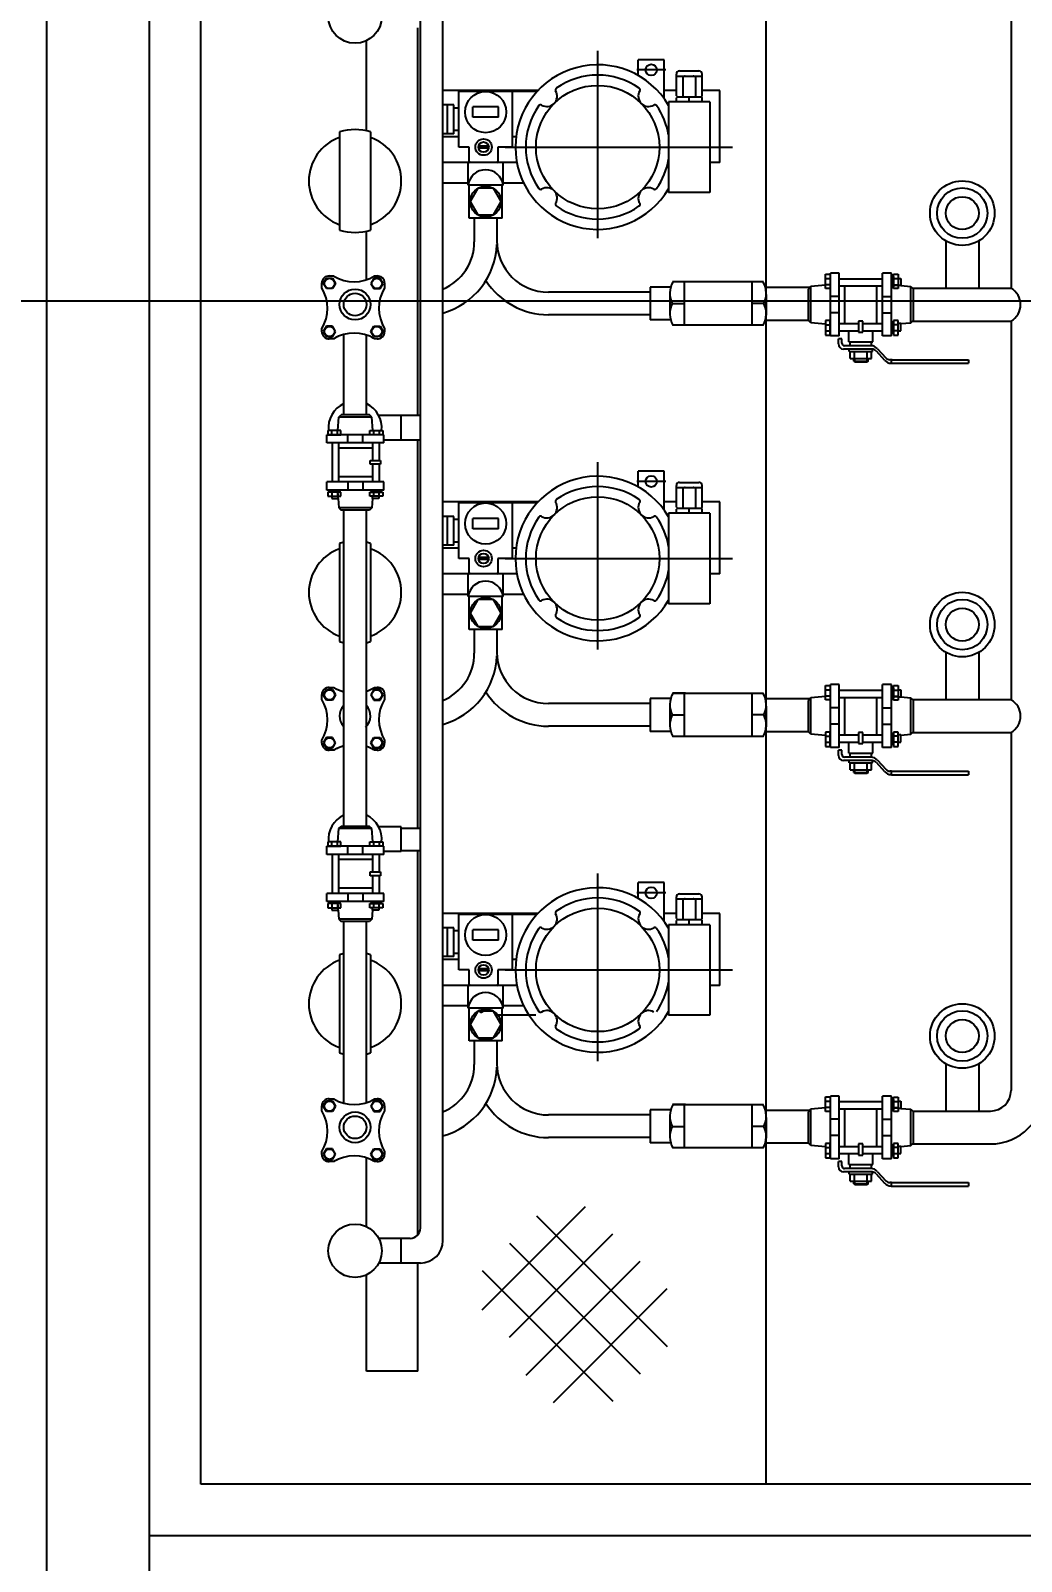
# Model space of a CAD drawing. Extents: x -59142 to 322364, y -122476 to 91021.
# Drawn here: x -13850 to -12886, y 66147 to 67635 of the extents above; entities that cross this region are included whole.
import ezdxf

# ---------------------------------------------------------------- set-up
doc = ezdxf.new("R2010")
doc.units = 0
doc.header["$LTSCALE"] = 1000
doc.header["$MEASUREMENT"] = 0
doc.linetypes.add('DOTE', pattern=[2.42, 2, -0.2, 0.02, -0.2])
doc.layers.add('DOTE', color=1, linetype='DOTE')
doc.layers.add('EQUIPMENT', color=171, linetype='Continuous')
doc.styles.get("Standard").update_dxf_attribs({"font": 'gbenor.shx', "bigfont": 'gbcbig.shx'})
doc.dimstyles.get("Standard").update_dxf_attribs({"dimscale": 100, "dimtxt": 3.5, "dimasz": 1, "dimexe": 2.5, "dimexo": 3, "dimgap": 1.5, "dimtad": 1, "dimdec": 0, "dimzin": 0, "dimdsep": 46, "dimtxsty": 'Standard', "dimblk": 'ARCHTICK', "dimcen": 0.09, "dimadec": 0, "dimazin": 0, "dimtfac": 1, "dimtdec": 0, "dimtix": 1, "dimtmove": 2, "dimatfit": 3, "dimfxl": 1, "dimtolj": 1, "dimtzin": 0, "dimarcsym": 0})

# ---------------------------------------------------------------- blocks, each defined once
blk = doc.blocks.new('A$C057769C0')
at = {"layer": 'EQUIPMENT', "linetype": 'Continuous'}
for p, q in [((6950, 1299.5), (6950, 9599.5)), ((7550, 5849.5), (7550, 9549.5)), ((7000, 5849.5), (7000, 8799.5)), ((7235.5, 6086.5), (7235.5, 8066.5)), ((7213.5, 6098.5), (7213.5, 8054.5)), ((7211, 6888.5), (7211, 7265.5)), ((7161, 7165.3), (7161, 7253)), ((7135, 7164.2), (7135, 7068.8)), ((7165, 7164.2), (7165, 7068.8)), ((7266, 7080.5), (7266, 7057.5)), ((7288, 7080.5), (7288, 7057.5)), ((7161, 7020.6), (7161, 7067.7)), ((7724.6, 7058.2), (7724.6, 7012.3)), ((7756.6, 7058.2), (7756.6, 7012.3)), ((7456.9, 7013.4), (7436.9, 7013.4)), ((7436.9, 7013.4), (7436.9, 6981.4)), ((7692.4, 7012.3), (7788, 7012.3)), ((7436.9, 7008.5), (7338, 7008.5)), ((7436.9, 6986.5), (7338, 6986.5)), ((7456.9, 6981.4), (7436.9, 6981.4)), ((7692.4, 6980.3), (7788, 6980.3)), ((7139, 6889.1), (7139, 6967.3)), ((7161, 6889.1), (7161, 6966.8)), ((7213.5, 6888.5), (7173.1, 6888.5)), ((7195, 6864.5), (7195, 6888.5)), ((7213.5, 6864.5), (7177.9, 6864.5)), ((7211, 6487.5), (7211, 6864.5)), ((7164.2, 6796.6), (7136.6, 6796.6)), ((7139, 6489.1), (7139, 6796.6)), ((7161, 6489.1), (7161, 6796.6)), ((7135, 6764.2), (7135, 6668.8)), ((7165, 6764.2), (7165, 6668.8)), ((7266, 6680.5), (7266, 6657.5)), ((7288, 6680.5), (7288, 6657.5)), ((7724.6, 6658.2), (7724.6, 6612.3)), ((7756.6, 6658.2), (7756.6, 6612.3)), ((7436.9, 6608.5), (7338, 6608.5)), ((7456.9, 6613.4), (7436.9, 6613.4)), ((7436.9, 6613.4), (7436.9, 6581.4)), ((7692.4, 6612.3), (7788, 6612.3)), ((7436.9, 6586.5), (7338, 6586.5)), ((7456.9, 6581.4), (7436.9, 6581.4)), ((7692.4, 6580.3), (7788, 6580.3)), ((7195, 6488.5), (7173.1, 6488.5)), ((7195, 6464.5), (7195, 6488.5)), ((7195, 6487.5), (7213.5, 6487.5)), ((7195, 6464.5), (7177.9, 6464.5)), ((7195, 6465.5), (7213.5, 6465.5)), ((7211, 6091.9), (7211, 6465.5)), ((7164.2, 6396.6), (7136.6, 6396.6)), ((7139, 6220.1), (7139, 6396.6)), ((7161, 6220.6), (7161, 6396.6)), ((7135, 6364.2), (7135, 6268.8)), ((7165, 6364.2), (7165, 6268.8)), ((7495, 6305.5), (7455, 6305.5)), ((7266, 6280.5), (7266, 6257.5)), ((7288, 6280.5), (7288, 6257.5)), ((7724.6, 6258.2), (7724.6, 6212.3)), ((7756.6, 6258.2), (7756.6, 6212.3)), ((7436.9, 6208.5), (7338, 6208.5)), ((7456.9, 6213.4), (7436.9, 6213.4)), ((7436.9, 6213.4), (7436.9, 6181.4)), ((7692.4, 6212.3), (7768, 6212.3)), ((7436.9, 6186.5), (7338, 6186.5)), ((7456.9, 6181.4), (7436.9, 6181.4)), ((7692.4, 6180.3), (7768, 6180.3)), ((7161, 6100.1), (7161, 6166.8)), ((7203.5, 6088.5), (7173.1, 6088.5)), ((7195, 6064.5), (7195, 6088.5)), ((7213.5, 6064.5), (7173.1, 6064.5)), ((7211, 5959.5), (7211, 6064.5)), ((7161, 5959.5), (7161, 6053)), ((7211, 5959.5), (7161, 5959.5)), ((9100, 5849.5), (7000, 5849.5)), ((6950, 5799.5), (9850, 5799.5))]:
    blk.add_line(p, q, dxfattribs=at)
at = {"layer": 'EQUIPMENT'}
for p, q in [((7788, 7279.9), (7788, 7012.3)), ((7425.5, 7219.1), (7425.5, 7234.5)), ((7450.5, 7234.5), (7425.5, 7234.5)), ((7450.5, 7196.8), (7450.5, 7234.5)), ((7452.3, 7224.5), (7424, 7224.5)), ((7462.5, 7199.5), (7462.5, 7220.5)), ((7462.5, 7218.5), (7487.5, 7218.5)), ((7465.5, 7223.5), (7484.5, 7223.5)), ((7468.7, 7218.5), (7468.7, 7198.5)), ((7481.2, 7218.5), (7481.2, 7198.5)), ((7487.5, 7199.5), (7487.5, 7220.5)), ((7327.9, 7204.5), (7235.5, 7204.5)), ((7327, 7203.5), (7251, 7203.5)), ((7251, 7149.5), (7251, 7203.5)), ((7303, 7149.5), (7303, 7203.5)), ((7462.5, 7204.5), (7450.5, 7204.5)), ((7504.9, 7204.5), (7487.5, 7204.5)), ((7504.9, 7134.5), (7504.9, 7204.5)), ((7246, 7190.5), (7235.5, 7190.5)), ((7240, 7162.5), (7240, 7190.5)), ((7246, 7162.5), (7246, 7190.5)), ((7264.5, 7178.5), (7264.5, 7188.5)), ((7289.5, 7188.5), (7264.5, 7188.5)), ((7289.5, 7178.5), (7289.5, 7188.5)), ((7495, 7193.5), (7455, 7193.5)), ((7455, 7193.5), (7455, 7105.5)), ((7462.5, 7199.5), (7463.5, 7198.5)), ((7463.5, 7198.5), (7462.5, 7197.5)), ((7462.5, 7193.5), (7462.5, 7197.5)), ((7463.5, 7198.5), (7486.5, 7198.5)), ((7475, 7193.5), (7475, 7198.5)), ((7487.5, 7199.5), (7486.5, 7198.5)), ((7486.5, 7198.5), (7487.5, 7197.5)), ((7487.5, 7193.5), (7487.5, 7197.5)), ((7495, 7193.5), (7495, 7105.5)), ((7251, 7187.5), (7246, 7187.5)), ((7289.5, 7178.5), (7264.5, 7178.5)), ((7246, 7162.5), (7235.5, 7162.5)), ((7251, 7159.5), (7235.5, 7159.5)), ((7251, 7165.5), (7246, 7165.5)), ((7306.6, 7159.5), (7303, 7159.5)), ((7261, 7149.5), (7251, 7149.5)), ((7261, 7135.5), (7261, 7149.5)), ((7280, 7150.5), (7270, 7150.5)), ((7280, 7148.5), (7270, 7148.5)), ((7303, 7149.5), (7289, 7149.5)), ((7289, 7149.5), (7289, 7135.5)), ((7307.4, 7134.5), (7235.5, 7134.5)), ((7260, 7112.5), (7260, 7134.5)), ((7294, 7112.5), (7294, 7134.5)), ((7504.9, 7134.5), (7495, 7134.5)), ((7260, 7114.5), (7235.5, 7114.5)), ((7314.1, 7114.5), (7294, 7114.5)), ((7294, 7112.5), (7260, 7112.5)), ((7261, 7080.5), (7261, 7112.5)), ((7269.5, 7109.5), (7262, 7096.5)), ((7284.5, 7109.5), (7269.5, 7109.5)), ((7292, 7096.5), (7284.5, 7109.5)), ((7293, 7080.5), (7293, 7112.5)), ((7495, 7105.5), (7455, 7105.5)), ((7262, 7096.5), (7269.5, 7083.5)), ((7284.5, 7083.5), (7292, 7096.5)), ((7293, 7080.5), (7261, 7080.5)), ((7269.5, 7083.5), (7284.5, 7083.5)), ((7117.7, 7012.5), (7117.7, 7017.4)), ((7119.1, 7017), (7122.1, 7022.2)), ((7122.1, 7011.9), (7119.1, 7017)), ((7122.1, 7022.2), (7128, 7022.2)), ((7128, 7011.9), (7122.1, 7011.9)), ((7124.1, 7024.2), (7129.4, 7024.2)), ((7128, 7022.2), (7131, 7017)), ((7131, 7017), (7128, 7011.9)), ((7168.4, 7022.2), (7165.4, 7017)), ((7165.4, 7017), (7168.4, 7011.9)), ((7174.3, 7022.2), (7168.4, 7022.2)), ((7168.4, 7011.9), (7174.3, 7011.9)), ((7168.8, 7024.2), (7172.3, 7024.2)), ((7177.3, 7017), (7174.3, 7022.2)), ((7174.3, 7011.9), (7177.3, 7017)), ((7178.7, 7017.4), (7178.7, 7012.5)), ((7788, 6980.3), (7788, 6612.3)), ((7117.7, 6970), (7117.7, 6973.1)), ((7122.1, 6975.5), (7119.1, 6970.3)), ((7119.1, 6970.3), (7122.1, 6965.2)), ((7128, 6975.5), (7122.1, 6975.5)), ((7122.1, 6965.2), (7128, 6965.2)), ((7131, 6970.3), (7128, 6975.5)), ((7128, 6965.2), (7131, 6970.3)), ((7165.4, 6970.3), (7168.4, 6975.5)), ((7168.4, 6965.2), (7165.4, 6970.3)), ((7168.4, 6975.5), (7174.3, 6975.5)), ((7174.3, 6965.2), (7168.4, 6965.2)), ((7174.3, 6975.5), (7177.3, 6970.3)), ((7177.3, 6970.3), (7174.3, 6965.2)), ((7178.7, 6973.1), (7178.7, 6970)), ((7129.4, 6963.2), (7124.1, 6963.2)), ((7172.3, 6963.2), (7168.8, 6963.2)), ((7746.5, 6942.7), (7746.5, 6939.3)), ((7133.2, 6873.9), (7134.3, 6886.9)), ((7134.3, 6886.9), (7136.6, 6889.1)), ((7166.3, 6886.9), (7134.3, 6886.9)), ((7164.2, 6889.1), (7136.6, 6889.1)), ((7166.3, 6886.9), (7164.2, 6889.1)), ((7167.4, 6873.9), (7166.3, 6886.9)), ((7122.7, 6861.9), (7122.7, 6869.7)), ((7177.9, 6869.7), (7122.7, 6869.7)), ((7177.9, 6861.9), (7122.7, 6861.9)), ((7123.5, 6873.9), (7123.5, 6869.8)), ((7136.2, 6873.9), (7123.5, 6873.9)), ((7123.5, 6869.8), (7136.2, 6869.8)), ((7127.2, 6873.8), (7127.2, 6870)), ((7127.6, 6861.9), (7127.6, 6823.9)), ((7132.6, 6873.6), (7132.6, 6870.1)), ((7132.9, 6869.7), (7132.9, 6869.8)), ((7133.9, 6861.9), (7133.9, 6823.9)), ((7136.2, 6869.8), (7136.2, 6873.9)), ((7143, 6861.9), (7143, 6869.7)), ((7157.5, 6861.9), (7157.5, 6869.7)), ((7164.4, 6869.8), (7164.4, 6873.9)), ((7164.4, 6873.9), (7177.1, 6873.9)), ((7177.1, 6869.8), (7164.4, 6869.8)), ((7167, 6861.9), (7167, 6844.9)), ((7167.7, 6869.7), (7167.7, 6869.8)), ((7168, 6873.6), (7168, 6870.1)), ((7173.3, 6861.9), (7173.3, 6844.9)), ((7173.4, 6873.8), (7173.4, 6870)), ((7177.1, 6873.9), (7177.1, 6869.8)), ((7177.9, 6861.9), (7177.9, 6869.7)), ((7167, 6856.9), (7133.9, 6856.9)), ((7164.7, 6841.1), (7164.7, 6844.9)), ((7164.7, 6844.9), (7174.6, 6844.9)), ((7174.6, 6841.1), (7164.7, 6841.1)), ((7167, 6841.1), (7167, 6823.9)), ((7173.3, 6841.1), (7173.3, 6823.9)), ((7174.6, 6844.9), (7174.6, 6841.1)), ((7425.5, 6819.1), (7425.5, 6834.5)), ((7450.5, 6834.5), (7425.5, 6834.5)), ((7450.5, 6796.8), (7450.5, 6834.5)), ((7122.7, 6816.1), (7122.7, 6823.9)), ((7177.9, 6823.9), (7122.7, 6823.9)), ((7167, 6828.9), (7133.9, 6828.9)), ((7143, 6823.9), (7143, 6816.1)), ((7157.5, 6823.9), (7157.5, 6816.1)), ((7177.9, 6816.1), (7177.9, 6823.9)), ((7452.3, 6824.5), (7424, 6824.5)), ((7462.5, 6799.5), (7462.5, 6820.5)), ((7462.5, 6818.5), (7487.5, 6818.5)), ((7465.5, 6823.5), (7484.5, 6823.5)), ((7468.7, 6818.5), (7468.7, 6798.5)), ((7481.2, 6818.5), (7481.2, 6798.5)), ((7487.5, 6799.5), (7487.5, 6820.5)), ((7177.9, 6816.1), (7122.7, 6816.1)), ((7123.6, 6814.1), (7123.6, 6810)), ((7136.2, 6814.1), (7123.6, 6814.1)), ((7123.6, 6810), (7136.2, 6810)), ((7125.6, 6815.9), (7125.6, 6814.3)), ((7134.7, 6815.9), (7125.6, 6815.9)), ((7125.6, 6814.3), (7134.7, 6814.3)), ((7127.3, 6810), (7127.3, 6807.7)), ((7127.3, 6807.7), (7133.7, 6807.7)), ((7127.5, 6813.9), (7127.5, 6810.2)), ((7132.8, 6813.7), (7132.8, 6810.3)), ((7132.9, 6816.1), (7133.4, 6810)), ((7133.6, 6807.7), (7134.3, 6798.8)), ((7133.7, 6807.7), (7133.7, 6810)), ((7134.7, 6814.3), (7134.7, 6815.9)), ((7136.2, 6810), (7136.2, 6814.1)), ((7164.4, 6810), (7164.4, 6814.1)), ((7164.4, 6814.1), (7177, 6814.1)), ((7177, 6810), (7164.4, 6810)), ((7165.9, 6814.3), (7165.9, 6815.9)), ((7165.9, 6815.9), (7175, 6815.9)), ((7175, 6814.3), (7165.9, 6814.3)), ((7167, 6807.7), (7166.3, 6798.8)), ((7166.9, 6807.7), (7166.9, 6810)), ((7173.2, 6807.7), (7166.9, 6807.7)), ((7167.7, 6816.1), (7167.7, 6815.9)), ((7167.8, 6813.7), (7167.8, 6810.3)), ((7173.1, 6813.9), (7173.1, 6810.2)), ((7173.2, 6810), (7173.2, 6807.7)), ((7175, 6815.9), (7175, 6814.3)), ((7177, 6814.1), (7177, 6810)), ((7327.9, 6804.5), (7235.5, 6804.5)), ((7327, 6803.5), (7251, 6803.5)), ((7251, 6749.5), (7251, 6803.5)), ((7303, 6749.5), (7303, 6803.5)), ((7462.5, 6804.5), (7450.5, 6804.5)), ((7504.9, 6804.5), (7487.5, 6804.5)), ((7504.9, 6734.5), (7504.9, 6804.5)), ((7134.3, 6798.8), (7136.6, 6796.6)), ((7166.3, 6798.8), (7134.3, 6798.8)), ((7166.3, 6798.8), (7164.2, 6796.6)), ((7246, 6790.5), (7235.5, 6790.5)), ((7240, 6762.5), (7240, 6790.5)), ((7246, 6762.5), (7246, 6790.5)), ((7251, 6787.5), (7246, 6787.5)), ((7264.5, 6778.5), (7264.5, 6788.5)), ((7289.5, 6788.5), (7264.5, 6788.5)), ((7289.5, 6778.5), (7289.5, 6788.5)), ((7495, 6793.5), (7455, 6793.5)), ((7455, 6793.5), (7455, 6705.5)), ((7462.5, 6799.5), (7463.5, 6798.5)), ((7463.5, 6798.5), (7462.5, 6797.5)), ((7462.5, 6793.5), (7462.5, 6797.5)), ((7463.5, 6798.5), (7486.5, 6798.5)), ((7475, 6793.5), (7475, 6798.5)), ((7487.5, 6799.5), (7486.5, 6798.5)), ((7486.5, 6798.5), (7487.5, 6797.5)), ((7487.5, 6793.5), (7487.5, 6797.5)), ((7495, 6793.5), (7495, 6705.5)), ((7289.5, 6778.5), (7264.5, 6778.5)), ((7246, 6762.5), (7235.5, 6762.5)), ((7251, 6759.5), (7235.5, 6759.5)), ((7251, 6765.5), (7246, 6765.5)), ((7306.6, 6759.5), (7303, 6759.5)), ((7261, 6749.5), (7251, 6749.5)), ((7261, 6735.5), (7261, 6749.5)), ((7280, 6750.5), (7270, 6750.5)), ((7280, 6748.5), (7270, 6748.5)), ((7303, 6749.5), (7289, 6749.5)), ((7289, 6749.5), (7289, 6735.5)), ((7307.4, 6734.5), (7235.5, 6734.5)), ((7260, 6712.5), (7260, 6734.5)), ((7294, 6712.5), (7294, 6734.5)), ((7504.9, 6734.5), (7495, 6734.5)), ((7260, 6714.5), (7235.5, 6714.5)), ((7294, 6712.5), (7260, 6712.5)), ((7261, 6680.5), (7261, 6712.5)), ((7293, 6680.5), (7293, 6712.5)), ((7314.1, 6714.5), (7294, 6714.5)), ((7269.5, 6709.5), (7262, 6696.5)), ((7284.5, 6709.5), (7269.5, 6709.5)), ((7292, 6696.5), (7284.5, 6709.5)), ((7495, 6705.5), (7455, 6705.5)), ((7262, 6696.5), (7269.5, 6683.5)), ((7269.5, 6683.5), (7284.5, 6683.5)), ((7284.5, 6683.5), (7292, 6696.5)), ((7293, 6680.5), (7261, 6680.5)), ((7124.1, 6624.2), (7129.4, 6624.2)), ((7168.8, 6624.2), (7172.3, 6624.2)), ((7117.7, 6612.5), (7117.7, 6617.4)), ((7119.1, 6617), (7122.1, 6622.2)), ((7122.1, 6611.9), (7119.1, 6617)), ((7122.1, 6622.2), (7128, 6622.2)), ((7128, 6611.9), (7122.1, 6611.9)), ((7128, 6622.2), (7131, 6617)), ((7131, 6617), (7128, 6611.9)), ((7168.4, 6622.2), (7165.4, 6617)), ((7165.4, 6617), (7168.4, 6611.9)), ((7174.3, 6622.2), (7168.4, 6622.2)), ((7168.4, 6611.9), (7174.3, 6611.9)), ((7177.3, 6617), (7174.3, 6622.2)), ((7174.3, 6611.9), (7177.3, 6617)), ((7178.7, 6617.4), (7178.7, 6612.5)), ((7788, 6580.3), (7788, 6232.3)), ((7117.7, 6570), (7117.7, 6573.1)), ((7122.1, 6575.5), (7119.1, 6570.3)), ((7119.1, 6570.3), (7122.1, 6565.2)), ((7128, 6575.5), (7122.1, 6575.5)), ((7122.1, 6565.2), (7128, 6565.2)), ((7131, 6570.3), (7128, 6575.5)), ((7128, 6565.2), (7131, 6570.3)), ((7165.4, 6570.3), (7168.4, 6575.5)), ((7168.4, 6565.2), (7165.4, 6570.3)), ((7168.4, 6575.5), (7174.3, 6575.5)), ((7174.3, 6565.2), (7168.4, 6565.2)), ((7174.3, 6575.5), (7177.3, 6570.3)), ((7177.3, 6570.3), (7174.3, 6565.2)), ((7178.7, 6573.1), (7178.7, 6570)), ((7129.4, 6563.2), (7124.1, 6563.2)), ((7172.3, 6563.2), (7168.8, 6563.2)), ((7746.5, 6542.7), (7746.5, 6539.3)), ((7134.3, 6486.9), (7136.6, 6489.1)), ((7164.2, 6489.1), (7136.6, 6489.1)), ((7166.3, 6486.9), (7164.2, 6489.1)), ((7133.2, 6473.9), (7134.3, 6486.9)), ((7166.3, 6486.9), (7134.3, 6486.9)), ((7167.4, 6473.9), (7166.3, 6486.9)), ((7122.7, 6461.9), (7122.7, 6469.7)), ((7177.9, 6469.7), (7122.7, 6469.7)), ((7177.9, 6461.9), (7122.7, 6461.9)), ((7123.5, 6473.9), (7123.5, 6469.8)), ((7136.2, 6473.9), (7123.5, 6473.9)), ((7123.5, 6469.8), (7136.2, 6469.8)), ((7127.2, 6473.8), (7127.2, 6470)), ((7127.6, 6461.9), (7127.6, 6423.9)), ((7132.6, 6473.6), (7132.6, 6470.1)), ((7132.9, 6469.7), (7132.9, 6469.8)), ((7133.9, 6461.9), (7133.9, 6423.9)), ((7136.2, 6469.8), (7136.2, 6473.9)), ((7143, 6461.9), (7143, 6469.7)), ((7157.5, 6461.9), (7157.5, 6469.7)), ((7164.4, 6469.8), (7164.4, 6473.9)), ((7164.4, 6473.9), (7177.1, 6473.9)), ((7177.1, 6469.8), (7164.4, 6469.8)), ((7167, 6461.9), (7167, 6444.9)), ((7167.7, 6469.7), (7167.7, 6469.8)), ((7168, 6473.6), (7168, 6470.1)), ((7173.3, 6461.9), (7173.3, 6444.9)), ((7173.4, 6473.8), (7173.4, 6470)), ((7177.1, 6473.9), (7177.1, 6469.8)), ((7177.9, 6461.9), (7177.9, 6469.7)), ((7167, 6456.9), (7133.9, 6456.9)), ((7164.7, 6441.1), (7164.7, 6444.9)), ((7164.7, 6444.9), (7174.6, 6444.9)), ((7174.6, 6444.9), (7174.6, 6441.1)), ((7174.6, 6441.1), (7164.7, 6441.1)), ((7167, 6441.1), (7167, 6423.9)), ((7173.3, 6441.1), (7173.3, 6423.9)), ((7425.5, 6419.1), (7425.5, 6434.5)), ((7450.5, 6434.5), (7425.5, 6434.5)), ((7450.5, 6396.8), (7450.5, 6434.5)), ((7122.7, 6416.1), (7122.7, 6423.9)), ((7177.9, 6423.9), (7122.7, 6423.9)), ((7177.9, 6416.1), (7122.7, 6416.1)), ((7125.6, 6415.9), (7125.6, 6414.3)), ((7134.7, 6415.9), (7125.6, 6415.9)), ((7132.9, 6416.1), (7133.4, 6410)), ((7167, 6428.9), (7133.9, 6428.9)), ((7134.7, 6414.3), (7134.7, 6415.9)), ((7143, 6423.9), (7143, 6416.1)), ((7157.5, 6423.9), (7157.5, 6416.1)), ((7165.9, 6414.3), (7165.9, 6415.9)), ((7165.9, 6415.9), (7175, 6415.9)), ((7167.7, 6416.1), (7167.7, 6415.9)), ((7175, 6415.9), (7175, 6414.3)), ((7177.9, 6416.1), (7177.9, 6423.9)), ((7452.3, 6424.5), (7424, 6424.5)), ((7462.5, 6399.5), (7462.5, 6420.5)), ((7462.5, 6418.5), (7487.5, 6418.5)), ((7465.5, 6423.5), (7484.5, 6423.5)), ((7468.7, 6418.5), (7468.7, 6398.5)), ((7481.2, 6418.5), (7481.2, 6398.5)), ((7487.5, 6399.5), (7487.5, 6420.5)), ((7123.6, 6414.1), (7123.6, 6410)), ((7136.2, 6414.1), (7123.6, 6414.1)), ((7123.6, 6410), (7136.2, 6410)), ((7125.6, 6414.3), (7134.7, 6414.3)), ((7127.3, 6410), (7127.3, 6407.7)), ((7127.3, 6407.7), (7133.7, 6407.7)), ((7127.5, 6413.9), (7127.5, 6410.2)), ((7132.8, 6413.7), (7132.8, 6410.3)), ((7133.6, 6407.7), (7134.3, 6398.8)), ((7133.7, 6407.7), (7133.7, 6410)), ((7136.2, 6410), (7136.2, 6414.1)), ((7164.4, 6410), (7164.4, 6414.1)), ((7164.4, 6414.1), (7177, 6414.1)), ((7177, 6410), (7164.4, 6410)), ((7175, 6414.3), (7165.9, 6414.3)), ((7167, 6407.7), (7166.3, 6398.8)), ((7166.9, 6407.7), (7166.9, 6410)), ((7173.2, 6407.7), (7166.9, 6407.7)), ((7167.8, 6413.7), (7167.8, 6410.3)), ((7173.1, 6413.9), (7173.1, 6410.2)), ((7173.2, 6410), (7173.2, 6407.7)), ((7177, 6414.1), (7177, 6410)), ((7327.9, 6404.5), (7235.5, 6404.5)), ((7327, 6403.5), (7251, 6403.5)), ((7251, 6349.5), (7251, 6403.5)), ((7303, 6349.5), (7303, 6403.5)), ((7462.5, 6404.5), (7450.5, 6404.5)), ((7462.5, 6399.5), (7463.5, 6398.5)), ((7487.5, 6399.5), (7486.5, 6398.5)), ((7504.9, 6404.5), (7487.5, 6404.5)), ((7504.9, 6334.5), (7504.9, 6404.5)), ((7134.3, 6398.8), (7136.6, 6396.6)), ((7166.3, 6398.8), (7134.3, 6398.8)), ((7166.3, 6398.8), (7164.2, 6396.6)), ((7246, 6390.5), (7235.5, 6390.5)), ((7240, 6362.5), (7240, 6390.5)), ((7246, 6362.5), (7246, 6390.5)), ((7251, 6387.5), (7246, 6387.5)), ((7264.5, 6378.5), (7264.5, 6388.5)), ((7289.5, 6388.5), (7264.5, 6388.5)), ((7289.5, 6378.5), (7289.5, 6388.5)), ((7495, 6393.5), (7455, 6393.5)), ((7455, 6393.5), (7455, 6305.5)), ((7463.5, 6398.5), (7462.5, 6397.5)), ((7462.5, 6393.5), (7462.5, 6397.5)), ((7463.5, 6398.5), (7486.5, 6398.5)), ((7475, 6393.5), (7475, 6398.5)), ((7486.5, 6398.5), (7487.5, 6397.5)), ((7487.5, 6393.5), (7487.5, 6397.5)), ((7495, 6393.5), (7495, 6305.5)), ((7289.5, 6378.5), (7264.5, 6378.5)), ((7246, 6362.5), (7235.5, 6362.5)), ((7251, 6359.5), (7235.5, 6359.5)), ((7251, 6365.5), (7246, 6365.5)), ((7306.6, 6359.5), (7303, 6359.5)), ((7261, 6349.5), (7251, 6349.5)), ((7261, 6335.5), (7261, 6349.5)), ((7280, 6350.5), (7270, 6350.5)), ((7280, 6348.5), (7270, 6348.5)), ((7303, 6349.5), (7289, 6349.5)), ((7289, 6349.5), (7289, 6335.5)), ((7307.4, 6334.5), (7235.5, 6334.5)), ((7260, 6312.5), (7260, 6334.5)), ((7294, 6312.5), (7294, 6334.5)), ((7504.9, 6334.5), (7495, 6334.5)), ((7260, 6314.5), (7235.5, 6314.5)), ((7294, 6312.5), (7260, 6312.5)), ((7261, 6280.5), (7261, 6312.5)), ((7293, 6280.5), (7293, 6312.5)), ((7314.1, 6314.5), (7294, 6314.5)), ((7269.5, 6309.5), (7262, 6296.5)), ((7262, 6296.5), (7269.5, 6283.5)), ((7284.5, 6309.5), (7269.5, 6309.5)), ((7292, 6296.5), (7284.5, 6309.5)), ((7284.5, 6283.5), (7292, 6296.5)), ((7325.9, 6305.5), (7285.9, 6305.5)), ((7293, 6280.5), (7261, 6280.5)), ((7269.5, 6283.5), (7284.5, 6283.5)), ((7119.1, 6217), (7122.1, 6222.2)), ((7122.1, 6222.2), (7128, 6222.2)), ((7124.1, 6224.2), (7129.4, 6224.2)), ((7128, 6222.2), (7131, 6217)), ((7168.4, 6222.2), (7165.4, 6217)), ((7174.3, 6222.2), (7168.4, 6222.2)), ((7168.8, 6224.2), (7172.3, 6224.2)), ((7177.3, 6217), (7174.3, 6222.2)), ((7117.7, 6212.5), (7117.7, 6217.4)), ((7122.1, 6211.9), (7119.1, 6217)), ((7128, 6211.9), (7122.1, 6211.9)), ((7131, 6217), (7128, 6211.9)), ((7165.4, 6217), (7168.4, 6211.9)), ((7168.4, 6211.9), (7174.3, 6211.9)), ((7174.3, 6211.9), (7177.3, 6217)), ((7178.7, 6217.4), (7178.7, 6212.5)), ((7117.7, 6170), (7117.7, 6173.1)), ((7122.1, 6175.5), (7119.1, 6170.3)), ((7119.1, 6170.3), (7122.1, 6165.2)), ((7128, 6175.5), (7122.1, 6175.5)), ((7122.1, 6165.2), (7128, 6165.2)), ((7129.4, 6163.2), (7124.1, 6163.2)), ((7131, 6170.3), (7128, 6175.5)), ((7128, 6165.2), (7131, 6170.3)), ((7165.4, 6170.3), (7168.4, 6175.5)), ((7168.4, 6165.2), (7165.4, 6170.3)), ((7168.4, 6175.5), (7174.3, 6175.5)), ((7174.3, 6165.2), (7168.4, 6165.2)), ((7172.3, 6163.2), (7168.8, 6163.2)), ((7174.3, 6175.5), (7177.3, 6170.3)), ((7177.3, 6170.3), (7174.3, 6165.2)), ((7178.7, 6173.1), (7178.7, 6170)), ((7746.5, 6142.7), (7746.5, 6139.3))]:
    blk.add_line(p, q, dxfattribs=at)
at = {"layer": 'EQUIPMENT', "ltscale": 10}
for p, q in [((7386, 7060.9), (7386, 7243.2)), ((7296, 7149.5), (7517.1, 7149.5)), ((7386, 6660.9), (7386, 6843.2)), ((7296, 6749.5), (7517.1, 6749.5)), ((7386, 6260.9), (7386, 6443.2)), ((7296, 6349.5), (7517.1, 6349.5))]:
    blk.add_line(p, q, dxfattribs=at)
at = {"layer": 'EQUIPMENT', "ltscale": 8}
for p, q in [((7607.7, 7026), (7612.2, 7026)), ((7607.7, 7012), (7607.7, 7026)), ((7612.2, 7026), (7612.2, 7012)), ((7621, 7026.9), (7612.4, 7026.9)), ((7612.4, 6965.9), (7612.4, 7026.9)), ((7621, 6965.9), (7621, 7026.9)), ((7671.7, 7026.9), (7663, 7026.9)), ((7663, 6965.9), (7663, 7026.9)), ((7671.7, 6965.9), (7671.7, 7026.9)), ((7673.8, 7025.9), (7678.3, 7025.9)), ((7673.8, 7011.9), (7673.8, 7025.9)), ((7678.3, 7025.9), (7678.3, 7011.9)), ((7471.5, 7018.6), (7458.9, 7018.6)), ((7547.1, 7018.4), (7458.9, 7018.4)), ((7470.1, 7018.6), (7470.1, 6976.6)), ((7535.9, 7018.4), (7535.9, 6976.4)), ((7592.3, 7013), (7549.2, 7013)), ((7593.3, 7014.1), (7590.9, 7011.5)), ((7590.9, 6981), (7590.9, 7011.5)), ((7607.7, 7015.3), (7593.3, 7014.1)), ((7593.3, 6978.7), (7593.3, 7014.1)), ((7612.2, 7012), (7607.7, 7012)), ((7607.9, 7021.9), (7612, 7021.9)), ((7608.1, 7016), (7611.9, 7016)), ((7612.4, 7015.6), (7612.2, 7015.6)), ((7621, 7021.5), (7663, 7021.5)), ((7621, 7014.5), (7663, 7014.5)), ((7626.5, 6978), (7626.5, 7014.5)), ((7657.5, 6978), (7657.5, 7014.5)), ((7671.7, 7015.6), (7678.3, 7015.1)), ((7671.8, 7023.7), (7673.6, 7023.7)), ((7671.8, 7013.6), (7671.8, 7023.7)), ((7673.6, 7013.6), (7671.8, 7013.6)), ((7673.6, 7023.7), (7673.6, 7013.6)), ((7678.3, 7011.9), (7673.8, 7011.9)), ((7674, 7021.6), (7678.1, 7021.6)), ((7674.2, 7015.7), (7678.1, 7015.7)), ((7678.4, 7021.8), (7680.8, 7021.8)), ((7680.8, 7014.8), (7678.4, 7014.8)), ((7680.8, 7021.8), (7680.8, 7014.8)), ((7680.8, 7014.9), (7690.7, 7014.1)), ((7690.7, 6978.7), (7690.7, 7014.1)), ((7690.7, 7014.1), (7693.2, 7011.5)), ((7693.2, 6981), (7693.2, 7011.5)), ((7456.1, 7006.1), (7456.1, 6986)), ((7458.4, 6997.4), (7470.1, 6997.4)), ((7547.7, 6997.4), (7535.9, 6997.4)), ((7549.9, 7006.1), (7549.9, 6986)), ((7621, 7004.4), (7612.4, 7004.4)), ((7663, 7004.4), (7671.7, 7004.4)), ((7590.9, 6981), (7549, 6981)), ((7593.3, 6978.7), (7590.9, 6981)), ((7607.7, 6980.8), (7607.7, 6966.8)), ((7612.2, 6980.8), (7607.7, 6980.8)), ((7612.2, 6966.8), (7612.2, 6980.8)), ((7621, 6988.4), (7612.4, 6988.4)), ((7644, 6980.4), (7639.8, 6980.4)), ((7639.8, 6980.4), (7639.8, 6969.5)), ((7644, 6969.5), (7644, 6980.4)), ((7663, 6988.4), (7671.7, 6988.4)), ((7673.8, 6980.8), (7673.8, 6966.8)), ((7678.3, 6980.8), (7673.8, 6980.8)), ((7678.3, 6966.8), (7678.3, 6980.8)), ((7690.7, 6978.7), (7693.2, 6981)), ((7547.1, 6976.4), (7458.9, 6976.4)), ((7607.7, 6977.5), (7593.3, 6978.7)), ((7607.7, 6966.8), (7612.2, 6966.8)), ((7607.9, 6970.9), (7612, 6970.9)), ((7608.1, 6976.8), (7611.9, 6976.8)), ((7612.4, 6977.1), (7612.2, 6977.1)), ((7621, 6965.9), (7612.4, 6965.9)), ((7621, 6978), (7639.8, 6978)), ((7621, 6971), (7639.8, 6971)), ((7630.4, 6960.3), (7630.4, 6971)), ((7639.8, 6969.5), (7644, 6969.5)), ((7644, 6978), (7663, 6978)), ((7644, 6971), (7663, 6971)), ((7653.7, 6960.3), (7653.7, 6971)), ((7671.7, 6965.9), (7663, 6965.9)), ((7671.7, 6977.1), (7671.8, 6977.1)), ((7673.6, 6979.2), (7671.8, 6979.2)), ((7671.8, 6979.2), (7671.8, 6969)), ((7671.8, 6969), (7673.6, 6969)), ((7673.6, 6969), (7673.6, 6979.2)), ((7673.8, 6966.8), (7678.3, 6966.8)), ((7674, 6971.2), (7678.1, 6971.2)), ((7674.2, 6977.1), (7678.1, 6977.1)), ((7680.8, 6978), (7678.4, 6978)), ((7678.4, 6971), (7680.8, 6971)), ((7680.8, 6977.9), (7690.7, 6978.7)), ((7680.8, 6971), (7680.8, 6978)), ((7623.6, 6963.2), (7620.2, 6963.2)), ((7620.2, 6958.1), (7620.2, 6963.2)), ((7623.6, 6958.9), (7623.6, 6963.2)), ((7653, 6953.1), (7625.2, 6953.1)), ((7651.8, 6956.4), (7626, 6956.4)), ((7630.4, 6960.3), (7653.7, 6960.3)), ((7630.5, 6950.9), (7630.5, 6953.1)), ((7630.5, 6950.9), (7653.4, 6950.9)), ((7631.6, 6956.4), (7631.6, 6960.3)), ((7631.6, 6944), (7631.6, 6950.9)), ((7635.8, 6944), (7635.8, 6950.9)), ((7648.2, 6944), (7648.2, 6950.9)), ((7652.3, 6956.4), (7652.3, 6960.3)), ((7652.3, 6944), (7652.3, 6950.9)), ((7653.4, 6950.9), (7653.4, 6953.1)), ((7656.7, 6951.4), (7664.9, 6942.3)), ((7657.9, 6953.7), (7666.4, 6944.3)), ((7631.6, 6944), (7652.3, 6944)), ((7635.1, 6941.5), (7635.1, 6944)), ((7635.1, 6941.5), (7648.9, 6941.5)), ((7635.1, 6941.5), (7636, 6940.8)), ((7636, 6940.8), (7636, 6944)), ((7636, 6940.8), (7648, 6940.8)), ((7648, 6940.8), (7648, 6944)), ((7648.9, 6941.5), (7648, 6940.8)), ((7648.9, 6941.5), (7648.9, 6944)), ((7671.9, 6942.7), (7670.1, 6942.7)), ((7671.9, 6939.4), (7671.3, 6939.4)), ((7671.9, 6938.5), (7671.9, 6943.5)), ((7671.9, 6942.7), (7746.5, 6942.7)), ((7671.9, 6939.3), (7746.5, 6939.3)), ((7607.7, 6626), (7612.2, 6626)), ((7607.7, 6612), (7607.7, 6626)), ((7612.2, 6626), (7612.2, 6612)), ((7621, 6626.9), (7612.4, 6626.9)), ((7612.4, 6565.9), (7612.4, 6626.9)), ((7621, 6565.9), (7621, 6626.9)), ((7671.7, 6626.9), (7663, 6626.9)), ((7663, 6565.9), (7663, 6626.9)), ((7671.7, 6565.9), (7671.7, 6626.9)), ((7671.8, 6623.7), (7673.6, 6623.7)), ((7671.8, 6613.6), (7671.8, 6623.7)), ((7673.6, 6623.7), (7673.6, 6613.6)), ((7673.8, 6625.9), (7678.3, 6625.9)), ((7673.8, 6611.9), (7673.8, 6625.9)), ((7678.3, 6625.9), (7678.3, 6611.9)), ((7471.5, 6618.6), (7458.9, 6618.6)), ((7547.1, 6618.4), (7458.9, 6618.4)), ((7470.1, 6618.6), (7470.1, 6576.6)), ((7535.9, 6618.4), (7535.9, 6576.4)), ((7592.3, 6613), (7549.2, 6613)), ((7593.3, 6614.1), (7590.9, 6611.5)), ((7590.9, 6581), (7590.9, 6611.5)), ((7607.7, 6615.3), (7593.3, 6614.1)), ((7593.3, 6578.7), (7593.3, 6614.1)), ((7612.2, 6612), (7607.7, 6612)), ((7607.9, 6621.9), (7612, 6621.9)), ((7608.1, 6616), (7611.9, 6616)), ((7612.4, 6615.6), (7612.2, 6615.6)), ((7621, 6621.5), (7663, 6621.5)), ((7621, 6614.5), (7663, 6614.5)), ((7626.5, 6578), (7626.5, 6614.5)), ((7657.5, 6578), (7657.5, 6614.5)), ((7671.7, 6615.6), (7678.3, 6615.1)), ((7673.6, 6613.6), (7671.8, 6613.6)), ((7678.3, 6611.9), (7673.8, 6611.9)), ((7674, 6621.6), (7678.1, 6621.6)), ((7674.2, 6615.7), (7678.1, 6615.7)), ((7678.4, 6621.8), (7680.8, 6621.8)), ((7680.8, 6614.8), (7678.4, 6614.8)), ((7680.8, 6621.8), (7680.8, 6614.8)), ((7680.8, 6614.9), (7690.7, 6614.1)), ((7690.7, 6578.7), (7690.7, 6614.1)), ((7690.7, 6614.1), (7693.2, 6611.5)), ((7693.2, 6581), (7693.2, 6611.5)), ((7456.1, 6606.1), (7456.1, 6586)), ((7458.4, 6597.4), (7470.1, 6597.4)), ((7547.7, 6597.4), (7535.9, 6597.4)), ((7549.9, 6606.1), (7549.9, 6586)), ((7621, 6604.4), (7612.4, 6604.4)), ((7663, 6604.4), (7671.7, 6604.4)), ((7590.9, 6581), (7549, 6581)), ((7593.3, 6578.7), (7590.9, 6581)), ((7607.7, 6577.5), (7593.3, 6578.7)), ((7607.7, 6580.8), (7607.7, 6566.8)), ((7612.2, 6580.8), (7607.7, 6580.8)), ((7612.2, 6566.8), (7612.2, 6580.8)), ((7621, 6588.4), (7612.4, 6588.4)), ((7644, 6580.4), (7639.8, 6580.4)), ((7639.8, 6580.4), (7639.8, 6569.5)), ((7644, 6569.5), (7644, 6580.4)), ((7663, 6588.4), (7671.7, 6588.4)), ((7673.6, 6579.2), (7671.8, 6579.2)), ((7671.8, 6579.2), (7671.8, 6569)), ((7673.6, 6569), (7673.6, 6579.2)), ((7673.8, 6580.8), (7673.8, 6566.8)), ((7678.3, 6580.8), (7673.8, 6580.8)), ((7678.3, 6566.8), (7678.3, 6580.8)), ((7680.8, 6577.9), (7690.7, 6578.7)), ((7690.7, 6578.7), (7693.2, 6581)), ((7547.1, 6576.4), (7458.9, 6576.4)), ((7607.7, 6566.8), (7612.2, 6566.8)), ((7607.9, 6570.9), (7612, 6570.9)), ((7608.1, 6576.8), (7611.9, 6576.8)), ((7612.4, 6577.1), (7612.2, 6577.1)), ((7621, 6565.9), (7612.4, 6565.9)), ((7621, 6578), (7639.8, 6578)), ((7621, 6571), (7639.8, 6571)), ((7630.4, 6560.3), (7630.4, 6571)), ((7639.8, 6569.5), (7644, 6569.5)), ((7644, 6578), (7663, 6578)), ((7644, 6571), (7663, 6571)), ((7653.7, 6560.3), (7653.7, 6571)), ((7671.7, 6565.9), (7663, 6565.9)), ((7671.7, 6577.1), (7671.8, 6577.1)), ((7671.8, 6569), (7673.6, 6569)), ((7673.8, 6566.8), (7678.3, 6566.8)), ((7674, 6571.2), (7678.1, 6571.2)), ((7674.2, 6577.1), (7678.1, 6577.1)), ((7680.8, 6578), (7678.4, 6578)), ((7678.4, 6571), (7680.8, 6571)), ((7680.8, 6571), (7680.8, 6578)), ((7623.6, 6563.2), (7620.2, 6563.2)), ((7620.2, 6558.1), (7620.2, 6563.2)), ((7623.6, 6558.9), (7623.6, 6563.2)), ((7653, 6553.1), (7625.2, 6553.1)), ((7651.8, 6556.4), (7626, 6556.4)), ((7630.4, 6560.3), (7653.7, 6560.3)), ((7630.5, 6550.9), (7630.5, 6553.1)), ((7630.5, 6550.9), (7653.4, 6550.9)), ((7631.6, 6556.4), (7631.6, 6560.3)), ((7631.6, 6544), (7631.6, 6550.9)), ((7635.8, 6544), (7635.8, 6550.9)), ((7648.2, 6544), (7648.2, 6550.9)), ((7652.3, 6556.4), (7652.3, 6560.3)), ((7652.3, 6544), (7652.3, 6550.9)), ((7653.4, 6550.9), (7653.4, 6553.1)), ((7656.7, 6551.4), (7664.9, 6542.3)), ((7657.9, 6553.7), (7666.4, 6544.3)), ((7631.6, 6544), (7652.3, 6544)), ((7635.1, 6541.5), (7635.1, 6544)), ((7635.1, 6541.5), (7648.9, 6541.5)), ((7635.1, 6541.5), (7636, 6540.8)), ((7636, 6540.8), (7636, 6544)), ((7636, 6540.8), (7648, 6540.8)), ((7648, 6540.8), (7648, 6544)), ((7648.9, 6541.5), (7648, 6540.8)), ((7648.9, 6541.5), (7648.9, 6544)), ((7671.9, 6542.7), (7670.1, 6542.7)), ((7671.9, 6539.4), (7671.3, 6539.4)), ((7671.9, 6538.5), (7671.9, 6543.5)), ((7671.9, 6542.7), (7746.5, 6542.7)), ((7671.9, 6539.3), (7746.5, 6539.3)), ((7607.7, 6226), (7612.2, 6226)), ((7607.7, 6212), (7607.7, 6226)), ((7607.9, 6221.9), (7612, 6221.9)), ((7612.2, 6226), (7612.2, 6212)), ((7621, 6226.9), (7612.4, 6226.9)), ((7612.4, 6165.9), (7612.4, 6226.9)), ((7621, 6165.9), (7621, 6226.9)), ((7621, 6221.5), (7663, 6221.5)), ((7671.7, 6226.9), (7663, 6226.9)), ((7663, 6165.9), (7663, 6226.9)), ((7671.7, 6165.9), (7671.7, 6226.9)), ((7671.8, 6223.7), (7673.6, 6223.7)), ((7671.8, 6213.6), (7671.8, 6223.7)), ((7673.6, 6223.7), (7673.6, 6213.6)), ((7673.8, 6225.9), (7678.3, 6225.9)), ((7673.8, 6211.9), (7673.8, 6225.9)), ((7674, 6221.6), (7678.1, 6221.6)), ((7678.3, 6225.9), (7678.3, 6211.9)), ((7678.4, 6221.8), (7680.8, 6221.8)), ((7680.8, 6221.8), (7680.8, 6214.8)), ((7456.1, 6206.1), (7456.1, 6186)), ((7471.5, 6218.6), (7458.9, 6218.6)), ((7547.1, 6218.4), (7458.9, 6218.4)), ((7470.1, 6218.6), (7470.1, 6176.6)), ((7535.9, 6218.4), (7535.9, 6176.4)), ((7592.3, 6213), (7549.2, 6213)), ((7549.9, 6206.1), (7549.9, 6186)), ((7593.3, 6214.1), (7590.9, 6211.5)), ((7590.9, 6181), (7590.9, 6211.5)), ((7607.7, 6215.3), (7593.3, 6214.1)), ((7593.3, 6178.7), (7593.3, 6214.1)), ((7612.2, 6212), (7607.7, 6212)), ((7608.1, 6216), (7611.9, 6216)), ((7612.4, 6215.6), (7612.2, 6215.6)), ((7621, 6214.5), (7663, 6214.5)), ((7626.5, 6178), (7626.5, 6214.5)), ((7657.5, 6178), (7657.5, 6214.5)), ((7671.7, 6215.6), (7678.3, 6215.1)), ((7673.6, 6213.6), (7671.8, 6213.6)), ((7678.3, 6211.9), (7673.8, 6211.9)), ((7674.2, 6215.7), (7678.1, 6215.7)), ((7680.8, 6214.8), (7678.4, 6214.8)), ((7680.8, 6214.9), (7690.7, 6214.1)), ((7690.7, 6178.7), (7690.7, 6214.1)), ((7690.7, 6214.1), (7693.2, 6211.5)), ((7693.2, 6181), (7693.2, 6211.5)), ((7458.4, 6197.4), (7470.1, 6197.4)), ((7547.7, 6197.4), (7535.9, 6197.4)), ((7621, 6204.4), (7612.4, 6204.4)), ((7663, 6204.4), (7671.7, 6204.4)), ((7547.1, 6176.4), (7458.9, 6176.4)), ((7590.9, 6181), (7549, 6181)), ((7593.3, 6178.7), (7590.9, 6181)), ((7607.7, 6177.5), (7593.3, 6178.7)), ((7607.7, 6180.8), (7607.7, 6166.8)), ((7612.2, 6180.8), (7607.7, 6180.8)), ((7608.1, 6176.8), (7611.9, 6176.8)), ((7612.2, 6166.8), (7612.2, 6180.8)), ((7612.4, 6177.1), (7612.2, 6177.1)), ((7621, 6188.4), (7612.4, 6188.4)), ((7621, 6178), (7639.8, 6178)), ((7644, 6180.4), (7639.8, 6180.4)), ((7639.8, 6180.4), (7639.8, 6169.5)), ((7644, 6169.5), (7644, 6180.4)), ((7644, 6178), (7663, 6178)), ((7663, 6188.4), (7671.7, 6188.4)), ((7671.7, 6177.1), (7671.8, 6177.1)), ((7673.6, 6179.2), (7671.8, 6179.2)), ((7671.8, 6179.2), (7671.8, 6169)), ((7673.6, 6169), (7673.6, 6179.2)), ((7673.8, 6180.8), (7673.8, 6166.8)), ((7678.3, 6180.8), (7673.8, 6180.8)), ((7674.2, 6177.1), (7678.1, 6177.1)), ((7678.3, 6166.8), (7678.3, 6180.8)), ((7680.8, 6178), (7678.4, 6178)), ((7680.8, 6177.9), (7690.7, 6178.7)), ((7680.8, 6171), (7680.8, 6178)), ((7690.7, 6178.7), (7693.2, 6181)), ((7607.7, 6166.8), (7612.2, 6166.8)), ((7607.9, 6170.9), (7612, 6170.9)), ((7621, 6165.9), (7612.4, 6165.9)), ((7623.6, 6163.2), (7620.2, 6163.2)), ((7620.2, 6158.1), (7620.2, 6163.2)), ((7621, 6171), (7639.8, 6171)), ((7623.6, 6158.9), (7623.6, 6163.2)), ((7630.4, 6160.3), (7630.4, 6171)), ((7639.8, 6169.5), (7644, 6169.5)), ((7644, 6171), (7663, 6171)), ((7653.7, 6160.3), (7653.7, 6171)), ((7671.7, 6165.9), (7663, 6165.9)), ((7671.8, 6169), (7673.6, 6169)), ((7673.8, 6166.8), (7678.3, 6166.8)), ((7674, 6171.2), (7678.1, 6171.2)), ((7678.4, 6171), (7680.8, 6171)), ((7653, 6153.1), (7625.2, 6153.1)), ((7651.8, 6156.4), (7626, 6156.4)), ((7630.4, 6160.3), (7653.7, 6160.3)), ((7630.5, 6150.9), (7630.5, 6153.1)), ((7630.5, 6150.9), (7653.4, 6150.9)), ((7631.6, 6156.4), (7631.6, 6160.3)), ((7631.6, 6144), (7631.6, 6150.9)), ((7635.8, 6144), (7635.8, 6150.9)), ((7648.2, 6144), (7648.2, 6150.9)), ((7652.3, 6156.4), (7652.3, 6160.3)), ((7652.3, 6144), (7652.3, 6150.9)), ((7653.4, 6150.9), (7653.4, 6153.1)), ((7656.7, 6151.4), (7664.9, 6142.3)), ((7657.9, 6153.7), (7666.4, 6144.3)), ((7631.6, 6144), (7652.3, 6144)), ((7635.1, 6141.5), (7635.1, 6144)), ((7635.1, 6141.5), (7648.9, 6141.5)), ((7635.1, 6141.5), (7636, 6140.8)), ((7636, 6140.8), (7636, 6144)), ((7636, 6140.8), (7648, 6140.8)), ((7648, 6140.8), (7648, 6144)), ((7648.9, 6141.5), (7648, 6140.8)), ((7648.9, 6141.5), (7648.9, 6144)), ((7671.9, 6142.7), (7670.1, 6142.7)), ((7671.9, 6139.4), (7671.3, 6139.4)), ((7671.9, 6138.5), (7671.9, 6143.5)), ((7671.9, 6142.7), (7746.5, 6142.7)), ((7671.9, 6139.3), (7746.5, 6139.3)), ((7273.6, 6018.9), (7374.2, 6119.5)), ((7326.6, 6110.3), (7453.7, 5983.3)), ((7300.1, 5992.4), (7400.7, 6092.9)), ((7300.1, 6083.8), (7427.2, 5956.8)), ((7273.6, 6057.3), (7400.7, 5930.2)), ((7316.3, 5955.6), (7427.2, 6066.4)), ((7342.9, 5929.1), (7453.7, 6039.9))]:
    blk.add_line(p, q, dxfattribs=at)
at = {"layer": 'EQUIPMENT', "ltscale": 0.5}
blk.add_lwpolyline([(6850, 500), (9950, 500), (9950, 15399.5), (6850, 15399.5), (6850, 500)], dxfattribs=at)
at = {"layer": 'EQUIPMENT', "linetype": 'Continuous'}
for centre, radius in [((7150, 7276.5), 26), ((7740.6, 7085.3), 31.4), ((7740.6, 7085.3), 24.5), ((7740.6, 7085.3), 16), ((7150, 6996.5), 15), ((7150, 6996.5), 11), ((7740.6, 6685.3), 31.4), ((7740.6, 6685.3), 24.5), ((7740.6, 6685.3), 16), ((7740.6, 6285.3), 31.4), ((7740.6, 6285.3), 24.5), ((7740.6, 6285.3), 16), ((7150, 6196.5), 15), ((7150, 6196.5), 11), ((7150, 6076.5), 26)]:
    blk.add_circle(centre, radius, dxfattribs=at)
at = {"layer": 'EQUIPMENT'}
for centre, radius in [((7438.1, 7224.5), 5.5), ((7277, 7183.5), 20), ((7386, 7149.5), 60), ((7275, 7149.5), 8), ((7275, 7149.5), 5), ((7277, 7096.5), 15), ((7125.1, 7017), 4.94), ((7171.3, 7017), 4.94), ((7125.1, 6970.3), 4.94), ((7171.3, 6970.3), 4.94), ((7438.1, 6824.5), 5.5), ((7277, 6783.5), 20), ((7386, 6749.5), 60), ((7275, 6749.5), 8), ((7275, 6749.5), 5), ((7277, 6696.5), 15), ((7125.1, 6617), 4.94), ((7171.3, 6617), 4.94), ((7125.1, 6570.3), 4.94), ((7171.3, 6570.3), 4.94), ((7438.1, 6424.5), 5.5), ((7277, 6383.5), 20), ((7386, 6349.5), 60), ((7275, 6349.5), 8), ((7275, 6349.5), 5), ((7277, 6296.5), 15), ((7125.1, 6217), 4.94), ((7171.3, 6217), 4.94), ((7125.1, 6170.3), 4.94), ((7171.3, 6170.3), 4.94)]:
    blk.add_circle(centre, radius, dxfattribs=at)
for centre, radius, start, end in [((7386, 7149.5), 80, 30.4015, 329.5985), ((7386, 7149.5), 70, 54.8382, 125.1618), ((7465.5, 7220.5), 3, 90, 180), ((7484.5, 7220.5), 3, 0, 90), ((7336.5, 7199), 10, 239.4775, 30.5225), ((7346.8, 7205.1), 2, 125.1618, 210.5225), ((7435.5, 7199), 10, 149.4775, 300.5225), ((7425.2, 7205.1), 2, 329.4775, 54.8382), ((7386, 7149.5), 70, 144.8382, 215.1618), ((7330.4, 7188.7), 2, 59.4775, 144.8382), ((7441.6, 7188.7), 2, 35.1618, 120.5225), ((7386, 7149.5), 70, 9.6963, 35.1618), ((7262, 7135.5), 1, 180, 270), ((7288, 7135.5), 1, 270, 0), ((7386, 7149.5), 70, 324.8382, 350.3037), ((7277, 7110.4), 17.1, 7.1527, 172.8473), ((7330.4, 7110.4), 2, 215.1618, 300.5225), ((7336.5, 7100), 10, 329.4775, 120.5225), ((7435.5, 7100), 10, 59.4775, 210.5225), ((7441.6, 7110.4), 2, 239.4775, 324.8382), ((7346.8, 7093.9), 2, 149.4775, 234.8382), ((7386, 7149.5), 70, 234.8382, 305.1618), ((7425.2, 7093.9), 2, 305.1618, 30.5225), ((7085, 6992.8), 38.2, 328.6025, 31.1226), ((7124.5, 7017.4), 6.84, 86.2396, 179.5652), ((7149.1, 7056.8), 38.2, 238.8774, 301.3975), ((7171.9, 7017.4), 6.84, 0.4348, 93.7604), ((7211.4, 6992.8), 38.2, 148.8774, 211.3975), ((7124.5, 6970), 6.84, 180.4348, 273.7604), ((7149.2, 6930.5), 38.2, 58.8774, 121.3975), ((7149.1, 6930.5), 38.2, 113.87, 121.1226), ((7171.9, 6970), 6.84, 266.2396, 359.5652), ((7149.1, 6930.5), 38.2, 58.8774, 62.6489), ((7386, 6749.5), 80, 30.4015, 329.5985), ((7386, 6749.5), 70, 54.8382, 125.1618), ((7465.5, 6820.5), 3, 90, 180), ((7484.5, 6820.5), 3, 0, 90), ((7336.5, 6799), 10, 239.4775, 30.5225), ((7346.8, 6805.1), 2, 125.1618, 210.5225), ((7435.5, 6799), 10, 149.4775, 300.5225), ((7425.2, 6805.1), 2, 329.4775, 54.8382), ((7386, 6749.5), 70, 144.8382, 215.1618), ((7330.4, 6788.7), 2, 59.4775, 144.8382), ((7441.6, 6788.7), 2, 35.1618, 120.5225), ((7386, 6749.5), 70, 9.6963, 35.1618), ((7277, 6710.4), 17.1, 7.1527, 172.8473), ((7262, 6735.5), 1, 180, 270), ((7288, 6735.5), 1, 270, 0), ((7386, 6749.5), 70, 324.8382, 350.3037), ((7330.4, 6710.4), 2, 215.1618, 300.5225), ((7336.5, 6700), 10, 329.4775, 120.5225), ((7435.5, 6700), 10, 59.4775, 210.5225), ((7441.6, 6710.4), 2, 239.4775, 324.8382), ((7346.8, 6693.9), 2, 149.4775, 234.8382), ((7386, 6749.5), 70, 234.8382, 305.1618), ((7425.2, 6693.9), 2, 305.1618, 30.5225), ((7124.5, 6617.4), 6.84, 86.2396, 179.5652), ((7149.1, 6656.8), 38.2, 238.8774, 254.6546), ((7149.1, 6656.8), 38.2, 288.1795, 301.3975), ((7171.9, 6617.4), 6.84, 0.4348, 93.7604), ((7085, 6592.8), 38.2, 328.6025, 31.1226), ((7211.4, 6592.8), 38.2, 148.8774, 211.3975), ((7124.5, 6570), 6.84, 180.4348, 273.7604), ((7149.2, 6530.5), 38.2, 105.5545, 121.3975), ((7149.1, 6530.5), 38.2, 113.87, 121.1226), ((7149.2, 6530.5), 38.2, 58.8774, 72.0325), ((7149.1, 6530.5), 38.2, 58.8774, 62.6489), ((7171.9, 6570), 6.84, 266.2396, 359.5652), ((7386, 6349.5), 80, 30.4015, 329.5985), ((7386, 6349.5), 70, 54.8382, 125.1618), ((7465.5, 6420.5), 3, 90, 180), ((7484.5, 6420.5), 3, 0, 90), ((7336.5, 6399), 10, 239.4775, 30.5225), ((7346.8, 6405.1), 2, 125.1618, 210.5225), ((7435.5, 6399), 10, 149.4775, 300.5225), ((7425.2, 6405.1), 2, 329.4775, 54.8382), ((7386, 6349.5), 70, 144.8382, 215.1618), ((7330.4, 6388.7), 2, 59.4775, 144.8382), ((7441.6, 6388.7), 2, 35.1618, 120.5225), ((7386, 6349.5), 70, 9.6963, 35.1618), ((7277, 6310.4), 17.1, 7.1527, 172.8473), ((7262, 6335.5), 1, 180, 270), ((7288, 6335.5), 1, 270, 0), ((7386, 6349.5), 70, 324.8382, 350.3037), ((7272.5, 6310.4), 2, 239.4775, 324.8382), ((7330.4, 6310.4), 2, 215.1618, 300.5225), ((7336.5, 6300), 10, 329.4775, 120.5225), ((7435.5, 6300), 10, 59.4775, 210.5225), ((7346.8, 6293.9), 2, 149.4775, 234.8382), ((7386, 6349.5), 70, 234.8382, 305.1618), ((7425.2, 6293.9), 2, 305.1618, 30.5225), ((7124.5, 6217.4), 6.84, 86.2396, 179.5652), ((7149.1, 6256.8), 38.2, 238.8774, 301.3975), ((7171.9, 6217.4), 6.84, 0.4348, 93.7604), ((7085, 6192.8), 38.2, 328.6025, 31.1226), ((7211.4, 6192.8), 38.2, 148.8774, 211.3975), ((7124.5, 6170), 6.84, 180.4348, 273.7604), ((7149.2, 6130.5), 38.2, 58.8774, 121.3975), ((7149.1, 6130.5), 38.2, 113.87, 121.1226), ((7149.1, 6130.5), 38.2, 58.8774, 62.6489), ((7171.9, 6170), 6.84, 266.2396, 359.5652)]:
    blk.add_arc(centre, radius, start, end, dxfattribs=at)
at = {"layer": 'EQUIPMENT', "linetype": 'Continuous'}
for centre, radius, start, end in [((7150, 7116.5), 45, 109.4712, 250.5288), ((7150, 7116.5), 50, 72.5424, 107.4576), ((7150, 7116.5), 45, 289.4712, 70.5288), ((7150, 7116.5), 50, 252.5424, 287.4576), ((7216, 7057.5), 50, 292.9186, 0), ((7216, 7057.5), 72, 285.69, 357.9074), ((7338, 7058.5), 50, 180, 270), ((7338, 7058.5), 72, 212.5557, 270), ((7779, 6996.3), 18.3, 299.3154, 60.6846), ((7150, 6876.5), 26, 115.029, 185.7571), ((7150, 6876.5), 26, 354.2429, 64.971), ((7150, 6716.5), 45, 109.4712, 250.5288), ((7150, 6716.5), 50, 102.709, 107.4576), ((7150, 6716.5), 50, 72.5424, 77.291), ((7150, 6716.5), 45, 289.4712, 70.5288), ((7150, 6716.5), 50, 252.5424, 257.291), ((7150, 6716.5), 50, 282.709, 287.4576), ((7216, 6657.5), 50, 292.9186, 0), ((7216, 6657.5), 72, 285.69, 357.9074), ((7338, 6658.5), 50, 180, 270), ((7338, 6658.5), 72, 212.5557, 270), ((7779, 6596.3), 18.3, 299.3154, 60.6846), ((7150, 6596.5), 15, 137.1666, 222.8334), ((7150, 6596.5), 15, 312.8334, 42.8334), ((7150, 6476.5), 26, 115.029, 185.7571), ((7150, 6476.5), 26, 354.2429, 64.971), ((7150, 6316.5), 45, 109.4712, 250.5288), ((7150, 6316.5), 50, 102.709, 107.4576), ((7150, 6316.5), 50, 72.5424, 77.291), ((7150, 6316.5), 45, 289.4712, 70.5288), ((7150, 6316.5), 50, 252.5424, 257.291), ((7150, 6316.5), 50, 282.709, 287.4576), ((7216, 6257.5), 50, 292.9186, 0), ((7216, 6257.5), 72, 285.69, 357.9074), ((7338, 6258.5), 50, 180, 270), ((7768, 6232.3), 52, 270, 0), ((7768, 6232.3), 20, 270, 0), ((7338, 6258.5), 72, 212.5557, 270), ((7203.5, 6098.5), 10, 270, 0), ((7213.5, 6086.5), 22, 270, 0)]:
    blk.add_arc(centre, radius, start, end, dxfattribs=at)
at = {"layer": 'EQUIPMENT', "ltscale": 8}
for centre, radius, start, end in [((7479.2, 7007.3), 23, 151.3209, 205.5456), ((7526.9, 7007.3), 23, 334.4544, 28.6791), ((7479.2, 6987.5), 23, 154.4544, 208.6791), ((7526.9, 6987.5), 23, 331.3209, 25.5456), ((7625.2, 6958.1), 4.97, 180, 270), ((7626, 6958.9), 2.49, 180, 270), ((7651.8, 6948.1), 8.29, 42.0953, 90), ((7653, 6948.1), 4.97, 42.0953, 90), ((7671.3, 6947.7), 8.29, 222.0953, 270), ((7670.1, 6947.7), 4.97, 222.0953, 270), ((7479.2, 6607.3), 23, 151.3209, 205.5456), ((7526.9, 6607.3), 23, 334.4544, 28.6791), ((7479.2, 6587.5), 23, 154.4544, 208.6791), ((7526.9, 6587.5), 23, 331.3209, 25.5456), ((7625.2, 6558.1), 4.97, 180, 270), ((7626, 6558.9), 2.49, 180, 270), ((7651.8, 6548.1), 8.29, 42.0953, 90), ((7653, 6548.1), 4.97, 42.0953, 90), ((7671.3, 6547.7), 8.29, 222.0953, 270), ((7670.1, 6547.7), 4.97, 222.0953, 270), ((7479.2, 6207.3), 23, 151.3209, 205.5456), ((7526.9, 6207.3), 23, 334.4544, 28.6791), ((7479.2, 6187.5), 23, 154.4544, 208.6791), ((7526.9, 6187.5), 23, 331.3209, 25.5456), ((7625.2, 6158.1), 4.97, 180, 270), ((7626, 6158.9), 2.49, 180, 270), ((7651.8, 6148.1), 8.29, 42.0953, 90), ((7653, 6148.1), 4.97, 42.0953, 90), ((7671.3, 6147.7), 8.29, 222.0953, 270), ((7670.1, 6147.7), 4.97, 222.0953, 270)]:
    blk.add_arc(centre, radius, start, end, dxfattribs=at)
at = {"layer": 'EQUIPMENT'}
for p in [(7470.8, 7218.5), (7479.2, 7218.5), (7470.8, 6818.5), (7479.2, 6818.5), (7470.8, 6418.5), (7479.2, 6418.5)]:
    blk.add_point(p, dxfattribs=at)
blk = doc.blocks.new('_ArchTick')
at = {"color": 0, "linetype": 'ByBlock', "const_width": 0.4}
blk.add_lwpolyline([(-0.5, -0.5), (0.5, 0.5)], dxfattribs=at)
blk = doc.blocks.new('*D1609')
at = {"color": 0, "lineweight": -2, "transparency": 16777216}
for p, q in [((-14334.3, 26922.1), (-14334.3, 81872.1)), ((-9984.3, 26922.1), (-9984.3, 81872.1)), ((-14334.3, 81622.1), (-9984.3, 81622.1))]:
    blk.add_line(p, q, dxfattribs=at)
at = {"layer": 'Defpoints', "color": 0, "transparency": 16777216}
for p in [(-9984.3, 81622.1), (-14334.3, 26622.1), (-9984.3, 26622.1)]:
    blk.add_point(p, dxfattribs=at)
at = {"color": 0, "lineweight": -2, "transparency": 16777216, "xscale": 100, "yscale": 100, "zscale": 100, "rotation": 180}
blk.add_blockref('_ArchTick', (-14334.3, 81622.1), dxfattribs=at)
at = {"color": 0, "lineweight": -2, "transparency": 16777216, "xscale": 100, "yscale": 100, "zscale": 100}
blk.add_blockref('_ArchTick', (-9984.3, 81622.1), dxfattribs=at)
at = {"color": 0, "transparency": 16777216, "insert": (-12159.3, 81947.1), "char_height": 350, "attachment_point": 5}
blk.add_mtext('\\A1;4350', dxfattribs=at)

msp = doc.modelspace()

# ---------------------------------------------------------------- linework, layer by layer
at = {"layer": 'DOTE'}
msp.add_line((-36622.7, 67372.1), (-7716.7, 67372.1), dxfattribs=at)

# ---------------------------------------------------------------- block references
at = {"layer": 'EQUIPMENT'}
msp.add_blockref('A$C057769C0', (-20684.3, 60372.1), dxfattribs=at)

# ---------------------------------------------------------------- dimensions: what is measured, and where the dimension line sits
dim = msp.add_linear_dim(base=(-9984.3, 81622.1), p1=(-14334.3, 26622.1), p2=(-9984.3, 26622.1), dimstyle='Standard', override={"dimarcsym": 1})
dim.commit()
dim.dimension.update_dxf_attribs({"geometry": '*D1609', "text_midpoint": (-12159.3, 81947.1)})

doc.saveas('drawing.dxf')
